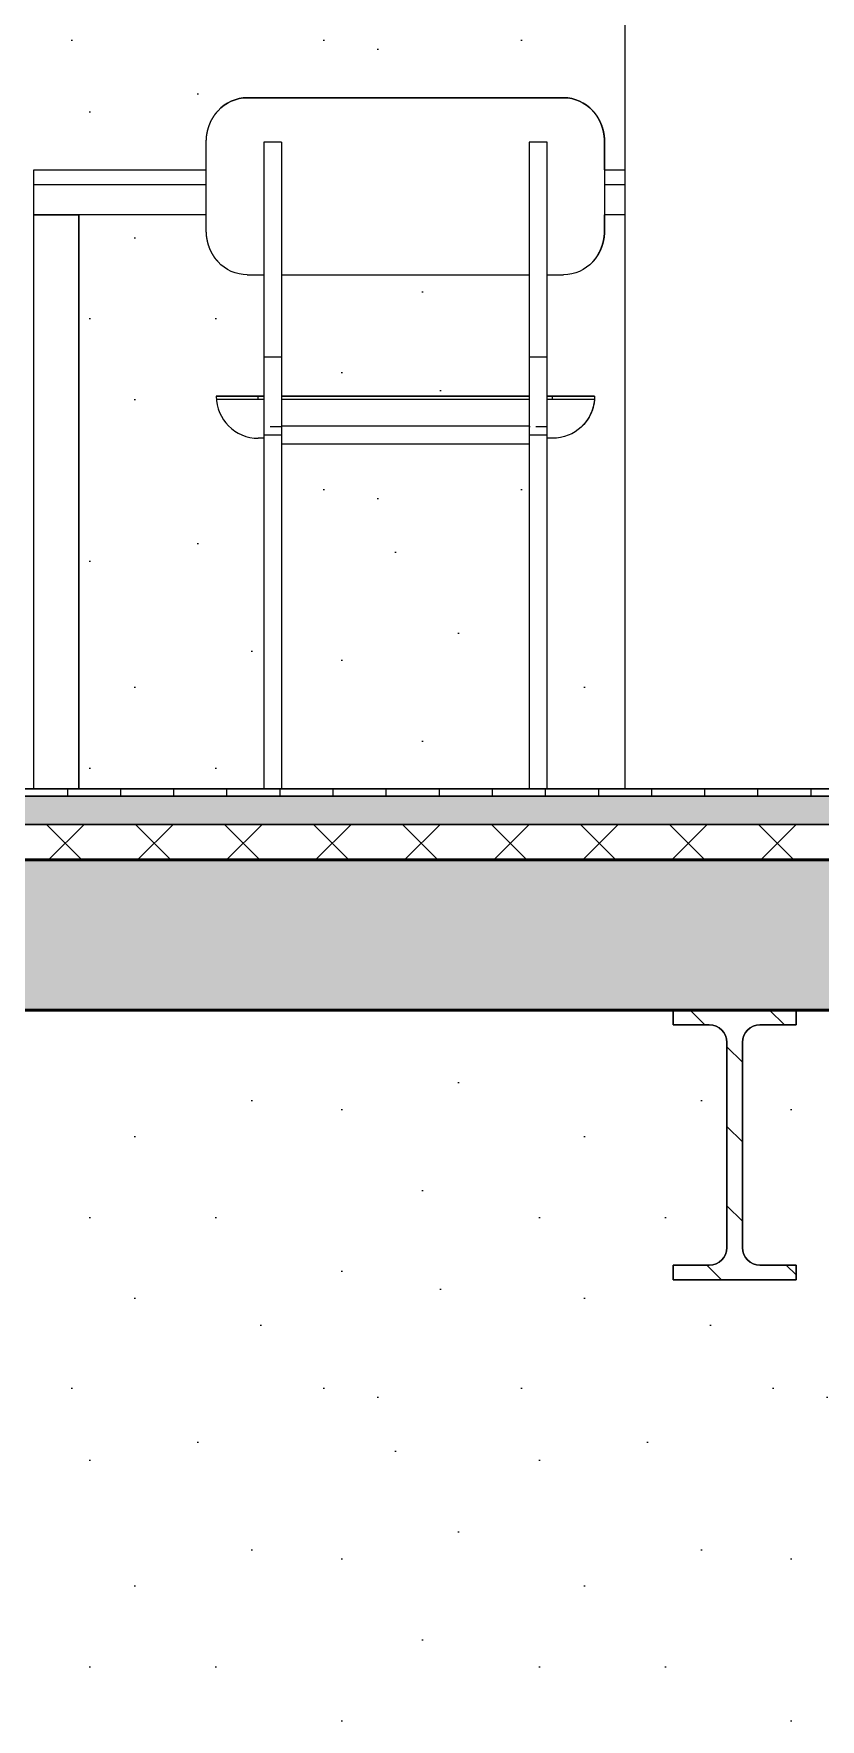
# Model space of a CAD drawing. Header units: millimetres. Extents: x -100 to 224448, y 0 to 22177.
# Drawn here: x 136284 to 137173, y 9298 to 11204 of the extents above; entities that cross this region are included whole.
import ezdxf

# ---------------------------------------------------------------- set-up
doc = ezdxf.new("R2010")
doc.units = ezdxf.units.MM
doc.linetypes.add('DASHED', pattern=[19.05, 12.7, -6.35])
doc.layers.get('0').update_dxf_attribs({"true_color": 0xdfdfdf})
for name, color, linetype in [('Background_0', 7, 'Continuous'), ('Boundary_0', 7, 'Continuous'), ('Boundary_Floor_ Ceramic Tiles', 7, 'Continuous'), ('Boundary_Insulation_ Extruded Polystyrene', 42, 'Continuous'), ('Boundary_Screed', 7, 'Continuous'), ('Elevation_Plaster_ Cement', 7, 'Continuous'), ('Fill_0', 7, 'Continuous'), ('Fill_Concrete_ Reinforced', 85, 'Continuous'), ('Fill_Floor_ Ceramic Tiles', 251, 'Continuous'), ('Fill_Insulation_ Extruded Polystyrene', 42, 'Continuous'), ('Fill_Screed', 251, 'Continuous'), ('Viewport border', 7, 'Continuous')]:
    doc.layers.add(name, color=color, linetype=linetype)
for name, color, linetype, lineweight in [('Background_Concrete_ Reinforced', 7, 'Continuous', 9), ('Background_Floor_ Ceramic Tiles', 7, 'Continuous', 9), ('Background_Insulation_ Extruded Polystyrene', 7, 'Continuous', 9), ('Background_Plaster_ Cement', 7, 'Continuous', 9), ('Background_Screed', 7, 'Continuous', 9), ('Boundary_Concrete_ Reinforced', 99, 'Continuous', 50)]:
    doc.layers.add(name, color=color, linetype=linetype, lineweight=lineweight)
doc.layers.add('BIM_ROOM_LINES', color=7, linetype='Continuous', plot=False)

# ---------------------------------------------------------------- blocks, each defined once
blk = doc.blocks.new("BB'__section__..%5CMainBuilding.dwg", base_point=(1833.3, -3770))
at = {"layer": 'Elevation_Plaster_ Cement'}
h = blk.add_hatch(dxfattribs=at)
h.set_pattern_fill('DOTS2', color=256, scale=20, style=0)
h.paths.add_polyline_path([(12402.4, 7085), (12402.4, 7025), (12334.4, 7025), (12334.4, 6580), (13284.4, 6580), (13284.4, 7229), (13284.4, 7263), (13284.4, 7280), (13539.4, 7280), (13539.4, 7311.4), (13552.8, 7346.7, -0.001651), (13552.9, 7346.9, -0.209989), (13585.7, 7361.4), (13587.4, 7361.4), (13764.4, 7361.4), (13941.4, 7361.4), (13943.1, 7361.4, -0.211654), (13976, 7346.7), (13989.4, 7311.4), (13989.4, 7280), (14239.4, 7280), (14239.4, 7311.4), (14252.8, 7346.7, -0.001651), (14252.9, 7346.9, -0.209989), (14285.7, 7361.4), (14287.4, 7361.4), (14464.4, 7361.4), (14641.4, 7361.4), (14643.1, 7361.4, -0.211654), (14676, 7346.7), (14689.4, 7311.4), (14689.4, 7280), (14884.4, 7280), (14884.4, 7263), (14884.4, 7229), (14884.4, 6580), (15384.4, 6580), (15384.4, 7229), (15384.4, 7263), (15384.4, 7280), (15579.4, 7280), (15579.4, 7311.4), (15592.8, 7346.7, -0.211654), (15625.7, 7361.4), (15627.4, 7361.4), (15804.4, 7361.4), (15981.4, 7361.4), (15983.1, 7361.4, -0.211654), (16016, 7346.7), (16029.4, 7311.4), (16029.4, 7280), (16052.4, 7280), (16052.4, 9575), (12334.4, 9575), (12334.4, 9385), (12402.4, 9385), (12402.4, 9325)])
h = blk.add_hatch(dxfattribs=at)
h.set_pattern_fill('DOTS2', color=256, scale=20, style=0)
h.paths.add_polyline_path([(15435.4, 7229), (15435.4, 6580), (15644.4, 6580), (15644.4, 6976.5), (15638.2, 6976.5, -0.390947), (15590.8, 7020.2, -0.020024), (15590.6, 7024), (15604.6, 7024), (15638.2, 7024), (15644.4, 7024), (15644.4, 7059.1), (15644.4, 7068.6), (15644.4, 7161.4), (15625.7, 7161.4, -0.211654), (15592.8, 7176), (15579.4, 7211.4), (15579.4, 7229)])
h = blk.add_hatch(dxfattribs=at)
h.set_pattern_fill('DOTS2', color=256, scale=20, style=0)
h.paths.add_polyline_path([(15964.4, 7059.1), (15964.4, 7024), (15970.7, 7024), (16004.2, 7024), (16018.2, 7024, -0.020024), (16018, 7020.2, -0.157842), (16006.8, 6993.2, -0.01978), (16004.2, 6990.4, -0.198912), (15970.7, 6976.5), (15964.4, 6976.5), (15964.4, 6580), (16052.4, 6580), (16052.4, 7229), (16029.4, 7229), (16029.4, 7211.4), (16016, 7176, -0.211654), (15983.1, 7161.4), (15964.4, 7161.4), (15964.4, 7068.6), (15964.4, 7065.9)])
h = blk.add_hatch(dxfattribs=at)
h.set_pattern_fill('DOTS2', color=256, scale=20, style=0)
h.paths.add_polyline_path([(15664.4, 7059.1), (15664.4, 7024), (15944.4, 7024), (15944.4, 7059.1), (15944.4, 7068.6), (15944.4, 7161.4), (15804.4, 7161.4), (15664.4, 7161.4), (15664.4, 7068.6), (15664.4, 7065.9)])
h = blk.add_hatch(dxfattribs=at)
h.set_pattern_fill('DOTS2', color=256, scale=20, style=0)
h.paths.add_polyline_path([(15664.4, 6970), (15664.4, 6580), (15944.4, 6580), (15944.4, 6970)])
h = blk.add_hatch(dxfattribs=at)
h.set_pattern_fill('DOTS2', color=256, scale=20, style=0)
h.paths.add_polyline_path([(16106.9, 6041.7), (16147.8, 6041.7, 0.414214), (16167.7, 6061.6), (16167.7, 6293.4, 0.414214), (16147.8, 6313.3), (16106.9, 6313.3), (16106.9, 6330), (14635, 6330), (14635, 3330), (21230.4, 3330), (21230.4, 6330), (21175.9, 6330), (21175.9, 6313.3), (21135, 6313.3, 0.414214), (21115.1, 6293.4), (21115.1, 6061.6, 0.414214), (21135, 6041.7), (21175.9, 6041.7), (21175.9, 6025), (21036.9, 6025), (21036.9, 6041.7), (21077.8, 6041.7, 0.414214), (21097.7, 6061.6), (21097.7, 6293.4, 0.414214), (21077.8, 6313.3), (21036.9, 6313.3), (21036.9, 6330), (16245.9, 6330), (16245.9, 6313.3), (16205, 6313.3, 0.414214), (16185.1, 6293.4), (16185.1, 6061.6, 0.414214), (16205, 6041.7), (16245.9, 6041.7), (16245.9, 6025), (16106.9, 6025)])
at = {"layer": 'Fill_0', "extrusion": (9.33352e-29, -8.00869e-30, -1)}
h = blk.add_hatch(dxfattribs=at)
h.set_pattern_fill('ANSI31', color=256, scale=20, style=0)
h.set_pattern_definition([(45, (-3002.4, 80), (-44.90128, 44.90128), [])])
edge = h.paths.add_edge_path()
edge.add_line((-16106.9, 6025), (-16245.9, 6025))
edge.add_line((-16245.9, 6025), (-16245.9, 6041.7))
edge.add_line((-16245.9, 6041.7), (-16205, 6041.7))
edge.add_spline(control_points=[(-16205, 6041.7), (-16185.1, 6041.7), (-16185.1, 6061.6)], knot_values=[-0.785398, -0.785398, -0.785398, 0.785398, 0.785398, 0.785398], weights=[1, 0.707107, 1], degree=2, periodic=0)
edge.add_line((-16185.1, 6061.6), (-16185.1, 6293.4))
edge.add_spline(control_points=[(-16185.1, 6293.4), (-16185.1, 6313.3), (-16205, 6313.3)], knot_values=[-0.785398, -0.785398, -0.785398, 0.785398, 0.785398, 0.785398], weights=[1, 0.707107, 1], degree=2, periodic=0)
edge.add_line((-16205, 6313.3), (-16245.9, 6313.3))
edge.add_line((-16245.9, 6313.3), (-16245.9, 6330))
edge.add_line((-16245.9, 6330), (-16106.9, 6330))
edge.add_line((-16106.9, 6330), (-16106.9, 6313.3))
edge.add_line((-16106.9, 6313.3), (-16147.8, 6313.3))
edge.add_spline(control_points=[(-16147.8, 6313.3), (-16167.7, 6313.3), (-16167.7, 6293.4)], knot_values=[-0.785398, -0.785398, -0.785398, 0.785398, 0.785398, 0.785398], weights=[1, 0.707107, 1], degree=2, periodic=0)
edge.add_line((-16167.7, 6293.4), (-16167.7, 6061.6))
edge.add_spline(control_points=[(-16167.7, 6061.6), (-16167.7, 6041.7), (-16147.8, 6041.7)], knot_values=[-0.785398, -0.785398, -0.785398, 0.785398, 0.785398, 0.785398], weights=[1, 0.707107, 1], degree=2, periodic=0)
edge.add_line((-16147.8, 6041.7), (-16106.9, 6041.7))
edge.add_line((-16106.9, 6041.7), (-16106.9, 6025))
at = {"layer": 'Fill_Concrete_ Reinforced', "extrusion": (-2.7198e-32, 9.84184e-28, -1)}
h = blk.add_hatch(dxfattribs=at)
h.set_pattern_fill('CONCRETE1', color=256, scale=20, angle=15, style=0)
h.set_pattern_definition([(15, (-3002.4, 80), (287.368, 497.736), [50.8, -355.6]), (105, (-3002.4, 80), (-497.736, 287.368), [50.8, -355.6]), (150, (-2953.33, 93.15), (-392.5523, -105.184), [71.842, -502.894]), (15, (-3012.5, 313.96), (287.368, 497.736), [50.8, -355.6]), (60, (-2981.4, 296), (-105.184, 392.5523), [35.921, -538.815]), (150, (-2981.4, 296), (-392.5523, -105.184), [35.921, -538.815]), (15, (-2891.6, 451.54), (287.368, 497.736), [71.842, -334.558]), (60, (-2891.6, 451.54), (-105.184, 392.5523), [50.8, -523.936]), (150, (-2822.2, 470.13), (-392.5523, -105.184), [50.8, -523.936]), (105, (-2758.8, 250.45), (-497.736, 287.368), [50.8, -355.6]), (60, (-2758.82, 250.45), (-105.184, 392.5523), [35.921, -538.815]), (150, (-2740.86, 281.56), (-392.5523, -105.184), [35.921, -538.815]), (15, (-2979.63, 191.3), (287.368, 497.736), [25.4, -340.36]), (15, (-2711.5, 368.3), (287.368, 497.736), [25.4, -340.36]), (105, (-2847.33, 384.5), (-497.736, 287.368), [25.4, -340.36]), (150, (-2739.1, 176.85), (-392.5523, -105.184), [35.921, -538.815]), (150, (-2983.15, 400.7), (-392.5523, -105.184), [35.921, -538.815]), (60, (-2852.9, 258.1), (-105.184, 392.5523), [35.921, -538.815]), (105, (-2880.6, 165.23), (-497.736, 287.368), [6.35, -400.05]), (105, (-2906.6, 335.76), (-497.736, 287.368), [6.35, -400.05]), (105, (-2740.65, 452.54), (-497.736, 287.368), [6.35, -400.05]), (105, (-2678.64, 245.64), (-497.736, 287.368), [6.35, -400.05])])
h.paths.add_polyline_path([(-21382.4, 6330), (-21382.4, 6500), (-21242.4, 6500), (-12322.4, 6500), (-12182.4, 6500), (-12182.4, 6330)])
at = {"layer": 'Fill_Floor_ Ceramic Tiles', "extrusion": (2.91712e-31, 3.08649e-26, -1)}
h = blk.add_hatch(dxfattribs=at)
h.set_pattern_fill('_USER', color=256, scale=60, angle=90, style=0, pattern_type=0)
h.set_pattern_definition([(90, (-3002.4, 80), (-60, -2e-13), [])])
h.paths.add_polyline_path([(-12322.4, 6580), (-12322.4, 6572), (-21242.4, 6572), (-21242.4, 6580)])
at = {"layer": 'Fill_Insulation_ Extruded Polystyrene', "extrusion": (3.47571e-31, 6.71313e-27, -1)}
h = blk.add_hatch(dxfattribs=at)
h.set_pattern_fill('INSULATION', color=256, scale=20, style=0)
h.set_pattern_definition([(45, (-3002.4, 80), (-50.28943, 50.28943), []), (135, (-3002.4, 80), (-50.28943, -50.28943), [])])
h.paths.add_polyline_path([(-12322.4, 6540), (-12322.4, 6500), (-21242.4, 6500), (-21242.4, 6540)])
at = {"layer": 'Fill_Screed', "extrusion": (3.47571e-31, 1.01276e-26, -1)}
h = blk.add_hatch(dxfattribs=at)
h.set_pattern_fill('SCREED', color=256, scale=20, angle=15, style=0)
h.set_pattern_definition([(15, (-3002.4, 80), (915.6406, 508.3053), [-127, 0, -381, 0]), (15, (-3005.69, 92.27), (915.6406, 508.3053), [-50.8, 0, -177.8, 0, -91.44, 0, -381, 0]), (15, (-3008.97, 104.53), (915.6406, 508.3053), [-25.4, 0, -127, 0, -127, 0, -279.4, 0, -91.44, 0]), (15, (-3012.26, 116.8), (915.6406, 508.3053), [-91.44, 0, -406.4, 0]), (15, (-3015.55, 129.07), (915.6406, 508.3053), [-304.8, 0, -304.8, 0]), (15, (-3018.84, 141.34), (915.6406, 508.3053), [-431.8, 0]), (15, (-3022.12, 153.6), (915.6406, 508.3053), [-127, 0, -558.8, 0]), (15, (-3025.4, 165.87), (915.6406, 508.3053), [-177.8, 0, -101.6, 0]), (15, (-3028.7, 178.14), (915.6406, 508.3053), [-254, 0]), (15, (-3035.27, 202.67), (915.6406, 508.3053), [-35.56, 0, -381, 0, -228.6, 0]), (15, (-3038.56, 214.94), (915.6406, 508.3053), [-50.8, 0, -5.08, 0, -127, 0]), (15, (-3041.84, 227.2), (915.6406, 508.3053), [-25.4, 0, -330.2, 0, -381, 0]), (15, (-3045.13, 239.47), (915.6406, 508.3053), [-254, 0]), (15, (-3048.42, 251.74), (915.6406, 508.3053), [-127, 0, -533.4, 0]), (15, (-3055, 276.28), (915.6406, 508.3053), [-609.6, 0]), (15, (-3058.28, 288.54), (915.6406, 508.3053), [-127, 0, -10.16, 0, -177.8, 0]), (15, (-3061.57, 300.8), (915.6406, 508.3053), [-35.56, 0, -254, 0, -101.6, 0, -177.8, 0, -203.2, 0]), (15, (-3064.85, 313.08), (915.6406, 508.3053), [-76.2, 0, -101.6, 0, -254, 0, -10.16, 0, -127, 0]), (15, (-3068.14, 325.35), (915.6406, 508.3053), [-254, 0])])
h.paths.add_polyline_path([(-12322.4, 6572), (-12322.4, 6540), (-21242.4, 6540), (-21242.4, 6572)])
at = {"linetype": 'DASHED', "extrusion": (0, 1, 0)}
for p, q in [((15638.2, 7020.2), (15638.2, 7024)), ((15970.7, 7020.2), (15970.7, 7024)), ((15664.4, 6989.3), (15644.4, 6989.3)), ((15964.4, 6989.3), (15944.4, 6989.3))]:
    blk.add_line(p, q, dxfattribs=at)
blk.add_line((2834.4, 6580), (21730.4, 6580))
blk.add_line((2834.4, 6580), (21730.4, 6580))
blk.add_line((2834.4, 6580), (21730.4, 6580))
at = {"layer": 'Background_0', "extrusion": (0, 1, 0)}
for p, q in [((16052.4, 9575), (16052.4, 6580)), ((15625.7, 7361.4), (15804.4, 7361.4)), ((15625.7, 7361.4), (15804.4, 7361.4)), ((15627.4, 7361.4), (15625.7, 7361.4)), ((15627.4, 7361.4), (15625.7, 7361.4)), ((15804.4, 7361.4), (15627.4, 7361.4)), ((15804.4, 7361.4), (15627.4, 7361.4)), ((15981.4, 7361.4), (15804.4, 7361.4)), ((15804.4, 7361.4), (15983.1, 7361.4)), ((15981.4, 7361.4), (15804.4, 7361.4)), ((15804.4, 7361.4), (15983.1, 7361.4)), ((15983.1, 7361.4), (15981.4, 7361.4)), ((15983.1, 7361.4), (15981.4, 7361.4)), ((15579.4, 7211.4), (15579.4, 7311.4)), ((15664.4, 7311.4), (15644.4, 7311.4)), ((15644.4, 7311.4), (15644.4, 7068.6)), ((15664.4, 7311.4), (15664.4, 7068.6)), ((15944.4, 7311.4), (15944.4, 7068.6)), ((15964.4, 7311.4), (15944.4, 7311.4)), ((15964.4, 7068.6), (15964.4, 7311.4)), ((16029.4, 7280), (16029.4, 7311.4)), ((16029.4, 7311.4), (16029.4, 7280)), ((16029.4, 7280), (16029.4, 7311.4)), ((16029.4, 7311.4), (16029.4, 7211.4)), ((15384.4, 7280), (15579.4, 7280)), ((15384.4, 7280), (15579.4, 7280)), ((15384.4, 7263), (15384.4, 7280)), ((15384.4, 7280), (15384.4, 7280)), ((16029.4, 7280), (16052.4, 7280)), ((16029.4, 7280), (16052.4, 7280)), ((15579.4, 7263), (15384.4, 7263)), ((15579.4, 7263), (15384.4, 7263)), ((15384.4, 7229), (15384.4, 7263)), ((16052.4, 7263), (16029.4, 7263)), ((16052.4, 7263), (16029.4, 7263)), ((15579.4, 7229), (15384.4, 7229)), ((15384.4, 7229), (15435.4, 7229)), ((15384.4, 6580), (15384.4, 7229)), ((15435.4, 7229), (15435.4, 6580)), ((15435.4, 6580), (15435.4, 7229)), ((15435.4, 7229), (15435.4, 6580)), ((15435.4, 6580), (15435.4, 7229)), ((16029.4, 7211.4), (16029.4, 7229)), ((16029.4, 7229), (16029.4, 7211.4)), ((16052.4, 7229), (16029.4, 7229)), ((16029.4, 7211.4), (16029.4, 7229)), ((15625.7, 7161.4), (15644.4, 7161.4)), ((15664.4, 7161.4), (15804.4, 7161.4)), ((15664.4, 7161.4), (15664.4, 7065.9)), ((15664.4, 7161.4), (15664.4, 7068.6)), ((15664.4, 7161.4), (15664.4, 7065.9)), ((15804.4, 7161.4), (15944.4, 7161.4)), ((15964.4, 7161.4), (15983.1, 7161.4)), ((15964.4, 7065.9), (15964.4, 7161.4)), ((15964.4, 7068.6), (15964.4, 7161.4)), ((15964.4, 7065.9), (15964.4, 7161.4)), ((15644.4, 7068.6), (15644.4, 7059.1)), ((15644.4, 7068.6), (15664.4, 7068.6)), ((15644.4, 7059.1), (15644.4, 6989.3)), ((15664.4, 7068.6), (15664.4, 7059.1)), ((15664.4, 7068.6), (15664.4, 7059.1)), ((15664.4, 7065.9), (15664.4, 7059.1)), ((15664.4, 7065.9), (15664.4, 7059.1)), ((15664.4, 7059.1), (15664.4, 7024)), ((15664.4, 7059.1), (15664.4, 7024)), ((15664.4, 7059.1), (15664.4, 7024)), ((15664.4, 7059.1), (15664.4, 6989.3)), ((15944.4, 7068.6), (15944.4, 7059.1)), ((15944.4, 7068.6), (15964.4, 7068.6)), ((15944.4, 7059.1), (15944.4, 6989.3)), ((15964.4, 7059.1), (15964.4, 7068.6)), ((15964.4, 7059.1), (15964.4, 7068.6)), ((15964.4, 7059.1), (15964.4, 7065.9)), ((15964.4, 7059.1), (15964.4, 7065.9)), ((15964.4, 7024), (15964.4, 7059.1)), ((15964.4, 7024), (15964.4, 7059.1)), ((15964.4, 7024), (15964.4, 7059.1)), ((15964.4, 6989.3), (15964.4, 7059.1)), ((15590.6, 7024), (15644.4, 7024)), ((15604.6, 7024), (15590.6, 7024)), ((15590.6, 7024), (15644.4, 7024)), ((15604.6, 7024), (15590.6, 7024)), ((15604.6, 7020.2), (15590.8, 7020.2)), ((15638.2, 7024), (15604.6, 7024)), ((15638.2, 7024), (15604.6, 7024)), ((15638.2, 7020.2), (15604.6, 7020.2)), ((15644.4, 7024), (15638.2, 7024)), ((15644.4, 7024), (15638.2, 7024)), ((15644.4, 7020.2), (15638.2, 7020.2)), ((15664.4, 7024), (15944.4, 7024)), ((15944.4, 7024), (15664.4, 7024)), ((15664.4, 7024), (15944.4, 7024)), ((15944.4, 7024), (15664.4, 7024)), ((15944.4, 7020.2), (15664.4, 7020.2)), ((15964.4, 7024), (16018.2, 7024)), ((15970.7, 7024), (15964.4, 7024)), ((15964.4, 7024), (16018.2, 7024)), ((15970.7, 7024), (15964.4, 7024)), ((15970.7, 7020.2), (15964.4, 7020.2)), ((16004.2, 7024), (15970.7, 7024)), ((16004.2, 7024), (15970.7, 7024)), ((16004.2, 7020.2), (15970.7, 7020.2)), ((16018.2, 7024), (16004.2, 7024)), ((16018.2, 7024), (16004.2, 7024)), ((16018, 7020.2), (16004.2, 7020.2)), ((15644.4, 6976.5), (15638.2, 6976.5)), ((15644.4, 6989.3), (15644.4, 6980)), ((15644.4, 6980), (15644.4, 6580)), ((15664.4, 6980), (15644.4, 6980)), ((15664.4, 6990), (15664.4, 6980)), ((15944.4, 6990), (15664.4, 6990)), ((15664.4, 6989.3), (15664.4, 6980)), ((15664.4, 6980), (15664.4, 6970)), ((15664.4, 6980), (15664.4, 6580)), ((15944.4, 6989.3), (15944.4, 6980)), ((15964.4, 6980), (15944.4, 6980)), ((15944.4, 6980), (15944.4, 6580)), ((15964.4, 6980), (15964.4, 6989.3)), ((15964.4, 6580), (15964.4, 6980)), ((15970.7, 6976.5), (15964.4, 6976.5)), ((15964.4, 6580), (15964.4, 6976.5)), ((15964.4, 6580), (15964.4, 6976.5)), ((15964.4, 6580), (15964.4, 6976.5)), ((15664.4, 6970), (15944.4, 6970)), ((15664.4, 6970), (15664.4, 6580)), ((15664.4, 6970), (15664.4, 6580)), ((15664.4, 6970), (15664.4, 6580)), ((15384.4, 6580), (15435.4, 6580)), ((15664.4, 6580), (15644.4, 6580)), ((15964.4, 6580), (15944.4, 6580)), ((16106.9, 6330), (16106.9, 6313.3)), ((16245.9, 6330), (16106.9, 6330)), ((16245.9, 6313.3), (16245.9, 6330)), ((16106.9, 6313.3), (16147.8, 6313.3)), ((16205, 6313.3), (16245.9, 6313.3)), ((16167.7, 6293.4), (16167.7, 6061.6)), ((16185.1, 6061.6), (16185.1, 6293.4)), ((16147.8, 6041.7), (16106.9, 6041.7)), ((16106.9, 6041.7), (16106.9, 6025)), ((16245.9, 6041.7), (16205, 6041.7)), ((16245.9, 6025), (16245.9, 6041.7)), ((16106.9, 6025), (16245.9, 6025))]:
    blk.add_line(p, q, dxfattribs=at)
at = {"layer": 'Background_0', "extrusion": (0, 0, -1)}
for centre, radius, start, end in [((-15625.7, 7316.9), 44.5, 42.1304, 89.9324), ((-15625.7, 7316.9), 44.5, 42.1304, 89.9324), ((-15983.1, 7316.9), 44.5, 90.0676, 137.8696), ((-15983.1, 7316.9), 44.5, 90.0676, 137.8696), ((-15625.7, 7205.8), 44.5, 270.0676, 317.8696), ((-15983.1, 7205.8), 44.5, 222.1304, 269.9324), ((-15970.7, 7024), 47.5, 184.5889, 270), ((-15970.7, 7024), 47.5, 184.5889, 225), ((-15970.7, 7024), 47.5, 180, 220.4674), ((-15970.7, 7024), 47.5, 180, 220.4674), ((-15970.7, 7024), 47.5, 180, 184.5886), ((-15970.7, 7024), 47.5, 180, 184.5886), ((-16147.8, 6293.4), 19.9, 90, 180), ((-16205, 6293.4), 19.9, 0, 90), ((-16147.8, 6061.6), 19.9, 180, 270), ((-16205, 6061.6), 19.9, 270, 0)]:
    blk.add_arc(centre, radius, start, end, dxfattribs=at)
at = {"layer": 'Background_0'}
for centre, radius, start, end in [((15625.7, 7316.9), 44.5, 90.0676, 137.8696), ((15625.7, 7316.9), 44.5, 90.0676, 137.8696), ((15983.1, 7316.9), 44.5, 42.1304, 89.9324), ((15983.1, 7316.9), 44.5, 42.1304, 89.9324), ((15638.2, 7024), 47.5, 180, 270)]:
    blk.add_arc(centre, radius, start, end, dxfattribs=at)
for points, knots in [([(15579.4, 7311.4), (15579.4, 7313.2), (15579.5, 7315.2), (15579.6, 7317.1), (15579.9, 7319), (15580.6, 7322.9), (15581, 7324.8), (15581.5, 7326.8), (15582.2, 7328.6), (15583.5, 7332.3), (15584.3, 7334.1), (15585.2, 7335.9), (15586.1, 7337.6), (15588.1, 7340.9), (15589.2, 7342.5), (15590.3, 7344), (15591.5, 7345.4), (15592.8, 7346.7)], [302.221718, 302.221718, 302.221718, 302.221718, 302.221718, 302.221718, 311.639443, 311.639443, 311.639443, 311.639443, 321.057168, 321.057168, 321.057168, 321.057168, 330.474893, 330.474893, 330.474893, 330.474893, 339.892619, 339.892619, 339.892619, 339.892619, 339.892619, 339.892619]), ([(16029.4, 7311.4), (16029.4, 7313.2), (16029.3, 7315.2), (16029.2, 7317.1), (16028.9, 7319), (16028.2, 7322.9), (16027.8, 7324.8), (16027.3, 7326.8), (16026.6, 7328.6), (16025.3, 7332.3), (16024.5, 7334.1), (16023.6, 7335.9), (16022.7, 7337.6), (16020.7, 7340.9), (16019.6, 7342.5), (16018.5, 7344), (16017.3, 7345.4), (16016, 7346.7)], [264.550818, 264.550818, 264.550818, 264.550818, 264.550818, 264.550818, 273.968543, 273.968543, 273.968543, 273.968543, 283.386268, 283.386268, 283.386268, 283.386268, 292.803993, 292.803993, 292.803993, 292.803993, 302.221718, 302.221718, 302.221718, 302.221718, 302.221718, 302.221718]), ([(16016, 7346.7), (16017.3, 7345.4), (16018.5, 7344), (16019.6, 7342.5), (16020.7, 7340.9), (16022.7, 7337.6), (16023.6, 7335.9), (16024.5, 7334.1), (16025.3, 7332.3), (16026.6, 7328.6), (16027.3, 7326.8), (16027.8, 7324.8), (16028.2, 7322.9), (16028.9, 7319), (16029.2, 7317.1), (16029.3, 7315.2), (16029.4, 7313.2), (16029.4, 7311.4)], [264.550818, 264.550818, 264.550818, 264.550818, 264.550818, 264.550818, 273.968543, 273.968543, 273.968543, 273.968543, 283.386268, 283.386268, 283.386268, 283.386268, 292.803993, 292.803993, 292.803993, 292.803993, 302.221718, 302.221718, 302.221718, 302.221718, 302.221718, 302.221718]), ([(16029.4, 7311.4), (16029.4, 7313.2), (16029.3, 7315.2), (16029.2, 7317.1), (16028.9, 7319), (16028.2, 7322.9), (16027.8, 7324.8), (16027.3, 7326.8), (16026.6, 7328.6), (16025.3, 7332.3), (16024.5, 7334.1), (16023.6, 7335.9), (16022.7, 7337.6), (16020.7, 7340.9), (16019.6, 7342.5), (16018.5, 7344), (16017.3, 7345.4), (16016, 7346.7)], [264.550818, 264.550818, 264.550818, 264.550818, 264.550818, 264.550818, 273.968543, 273.968543, 273.968543, 273.968543, 283.386268, 283.386268, 283.386268, 283.386268, 292.803993, 292.803993, 292.803993, 292.803993, 302.221718, 302.221718, 302.221718, 302.221718, 302.221718, 302.221718]), ([(16016, 7346.7), (16017.3, 7345.4), (16018.5, 7344), (16019.6, 7342.5), (16020.7, 7340.9), (16022.7, 7337.6), (16023.6, 7335.9), (16024.5, 7334.1), (16025.3, 7332.3), (16026.6, 7328.6), (16027.3, 7326.8), (16027.8, 7324.8), (16028.2, 7322.9), (16028.9, 7319), (16029.2, 7317.1), (16029.3, 7315.2), (16029.4, 7313.2), (16029.4, 7311.4)], [264.550818, 264.550818, 264.550818, 264.550818, 264.550818, 264.550818, 273.968543, 273.968543, 273.968543, 273.968543, 283.386268, 283.386268, 283.386268, 283.386268, 292.803993, 292.803993, 292.803993, 292.803993, 302.221718, 302.221718, 302.221718, 302.221718, 302.221718, 302.221718]), ([(15592.8, 7176), (15591.5, 7177.3), (15590.3, 7178.7), (15589.2, 7180.2), (15588.1, 7181.8), (15586.1, 7185.1), (15585.2, 7186.8), (15584.3, 7188.6), (15583.5, 7190.4), (15582.2, 7194.1), (15581.5, 7196), (15581, 7197.9), (15580.6, 7199.8), (15579.9, 7203.7), (15579.6, 7205.6), (15579.5, 7207.6), (15579.4, 7209.5), (15579.4, 7211.4)], [264.550818, 264.550818, 264.550818, 264.550818, 264.550818, 264.550818, 273.968543, 273.968543, 273.968543, 273.968543, 283.386268, 283.386268, 283.386268, 283.386268, 292.803993, 292.803993, 292.803993, 292.803993, 302.221718, 302.221718, 302.221718, 302.221718, 302.221718, 302.221718]), ([(16029.4, 7211.4), (16029.4, 7209.5), (16029.3, 7207.6), (16029.2, 7205.6), (16028.9, 7203.7), (16028.2, 7199.8), (16027.8, 7197.9), (16027.3, 7196), (16026.6, 7194.1), (16025.3, 7190.4), (16024.5, 7188.6), (16023.6, 7186.8), (16022.7, 7185.1), (16020.7, 7181.8), (16019.6, 7180.2), (16018.5, 7178.7), (16017.3, 7177.3), (16016, 7176)], [151.110859, 151.110859, 151.110859, 151.110859, 151.110859, 151.110859, 160.528584, 160.528584, 160.528584, 160.528584, 169.946309, 169.946309, 169.946309, 169.946309, 179.364034, 179.364034, 179.364034, 179.364034, 188.781759, 188.781759, 188.781759, 188.781759, 188.781759, 188.781759]), ([(16029.4, 7211.4), (16029.4, 7209.5), (16029.3, 7207.6), (16029.2, 7205.6), (16028.9, 7203.7), (16028.2, 7199.8), (16027.8, 7197.9), (16027.3, 7196), (16026.6, 7194.1), (16025.3, 7190.4), (16024.5, 7188.6), (16023.6, 7186.8), (16022.7, 7185.1), (16020.7, 7181.8), (16019.6, 7180.2), (16018.5, 7178.7), (16017.3, 7177.3), (16016, 7176)], [151.110859, 151.110859, 151.110859, 151.110859, 151.110859, 151.110859, 160.528584, 160.528584, 160.528584, 160.528584, 169.946309, 169.946309, 169.946309, 169.946309, 179.364034, 179.364034, 179.364034, 179.364034, 188.781759, 188.781759, 188.781759, 188.781759, 188.781759, 188.781759]), ([(16016, 7176), (16017.3, 7177.3), (16018.5, 7178.7), (16019.6, 7180.2), (16020.7, 7181.8), (16022.7, 7185.1), (16023.6, 7186.8), (16024.5, 7188.6), (16025.3, 7190.4), (16026.6, 7194.1), (16027.3, 7196), (16027.8, 7197.9), (16028.2, 7199.8), (16028.9, 7203.7), (16029.2, 7205.6), (16029.3, 7207.6), (16029.4, 7209.5), (16029.4, 7211.4)], [151.110859, 151.110859, 151.110859, 151.110859, 151.110859, 151.110859, 160.528584, 160.528584, 160.528584, 160.528584, 169.946309, 169.946309, 169.946309, 169.946309, 179.364034, 179.364034, 179.364034, 179.364034, 188.781759, 188.781759, 188.781759, 188.781759, 188.781759, 188.781759]), ([(16016, 7176), (16017.3, 7177.3), (16018.5, 7178.7), (16019.6, 7180.2), (16020.7, 7181.8), (16022.7, 7185.1), (16023.6, 7186.8), (16024.5, 7188.6), (16025.3, 7190.4), (16026.6, 7194.1), (16027.3, 7196), (16027.8, 7197.9), (16028.2, 7199.8), (16028.9, 7203.7), (16029.2, 7205.6), (16029.3, 7207.6), (16029.4, 7209.5), (16029.4, 7211.4)], [151.110859, 151.110859, 151.110859, 151.110859, 151.110859, 151.110859, 160.528584, 160.528584, 160.528584, 160.528584, 169.946309, 169.946309, 169.946309, 169.946309, 179.364034, 179.364034, 179.364034, 179.364034, 188.781759, 188.781759, 188.781759, 188.781759, 188.781759, 188.781759])]:
    blk.add_open_spline(points, degree=5, knots=knots, dxfattribs=at)
at = {"layer": 'Background_Concrete_ Reinforced', "extrusion": (0, 1, 0)}
for p, q in [((21242.4, 6500), (12322.4, 6500)), ((12182.4, 6330), (21382.4, 6330))]:
    blk.add_line(p, q, dxfattribs=at)
at = {"layer": 'Background_Floor_ Ceramic Tiles', "extrusion": (0, 1, 0)}
for p, q in [((21242.4, 6580), (12322.4, 6580)), ((12322.4, 6572), (21242.4, 6572))]:
    blk.add_line(p, q, dxfattribs=at)
at = {"layer": 'Background_Insulation_ Extruded Polystyrene', "extrusion": (0, 1, 0)}
for p, q in [((21242.4, 6540), (12322.4, 6540)), ((12322.4, 6500), (21242.4, 6500))]:
    blk.add_line(p, q, dxfattribs=at)
at = {"layer": 'Background_Plaster_ Cement', "extrusion": (0, 1, 0)}
for p, q in [((15644.4, 6580), (15435.4, 6580)), ((15944.4, 6580), (15664.4, 6580)), ((16052.4, 6580), (15964.4, 6580))]:
    blk.add_line(p, q, dxfattribs=at)
at = {"layer": 'Background_Screed', "extrusion": (0, 1, 0)}
for p, q in [((21242.4, 6572), (12322.4, 6572)), ((12322.4, 6540), (21242.4, 6540))]:
    blk.add_line(p, q, dxfattribs=at)
at = {"layer": 'BIM_ROOM_LINES', "extrusion": (0, 1, 0)}
for p, q in [((21230.4, 6580), (12334.4, 6580)), ((15644.4, 6580), (15435.4, 6580)), ((15944.4, 6580), (15664.4, 6580)), ((16052.4, 6580), (15964.4, 6580)), ((12334.4, 6330), (21230.4, 6330))]:
    blk.add_line(p, q, dxfattribs=at)
at = {"layer": 'Boundary_0', "extrusion": (0, 1, 0)}
for p, q in [((16106.9, 6313.3), (16106.9, 6330)), ((16106.9, 6330), (16245.9, 6330)), ((16245.9, 6330), (16245.9, 6313.3)), ((16147.8, 6313.3), (16106.9, 6313.3)), ((16245.9, 6313.3), (16205, 6313.3)), ((16167.7, 6061.6), (16167.7, 6293.4)), ((16185.1, 6293.4), (16185.1, 6061.6)), ((16106.9, 6025), (16106.9, 6041.7)), ((16106.9, 6041.7), (16147.8, 6041.7)), ((16205, 6041.7), (16245.9, 6041.7)), ((16245.9, 6041.7), (16245.9, 6025)), ((16245.9, 6025), (16106.9, 6025))]:
    blk.add_line(p, q, dxfattribs=at)
at = {"layer": 'Boundary_0'}
for centre, start, end in [((16147.8, 6293.4), 0, 90), ((16205, 6293.4), 90, 180), ((16147.8, 6061.6), 270, 0), ((16205, 6061.6), 180, 270)]:
    blk.add_arc(centre, 19.9, start, end, dxfattribs=at)
at = {"layer": 'Boundary_Concrete_ Reinforced', "extrusion": (0, 1, 0)}
for p, q in [((12322.4, 6500), (21242.4, 6500)), ((21382.4, 6330), (12182.4, 6330))]:
    blk.add_line(p, q, dxfattribs=at)
at = {"layer": 'Boundary_Floor_ Ceramic Tiles', "extrusion": (0, 1, 0)}
for p, q in [((12322.4, 6580), (21242.4, 6580)), ((21242.4, 6572), (12322.4, 6572))]:
    blk.add_line(p, q, dxfattribs=at)
at = {"layer": 'Boundary_Insulation_ Extruded Polystyrene', "extrusion": (0, 1, 0)}
for p, q in [((12322.4, 6540), (21242.4, 6540)), ((21242.4, 6500), (12322.4, 6500))]:
    blk.add_line(p, q, dxfattribs=at)
at = {"layer": 'Boundary_Screed', "extrusion": (0, 1, 0)}
for p, q in [((12322.4, 6572), (21242.4, 6572)), ((21242.4, 6540), (12322.4, 6540))]:
    blk.add_line(p, q, dxfattribs=at)

msp = doc.modelspace()

# ---------------------------------------------------------------- block references
at = {"layer": 'Viewport border'}
msp.add_blockref("BB'__section__..%5CMainBuilding.dwg", (122732.9, 0), dxfattribs=at)

doc.saveas('drawing.dxf')
